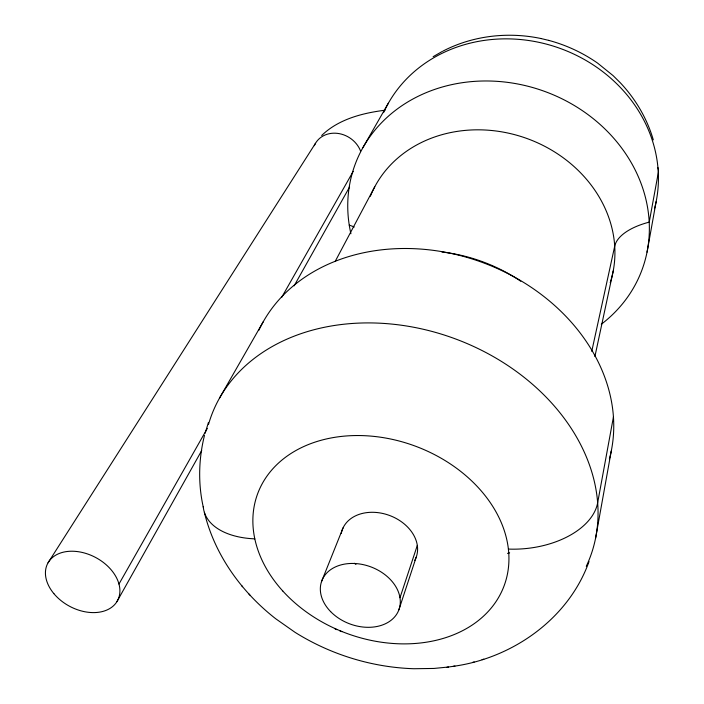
<?xml version="1.0" encoding="UTF-8"?>
<svg xmlns="http://www.w3.org/2000/svg" width="704" height="704" viewBox="0 0 704 704"><rect width="100%" height="100%" fill="white"/><g stroke="black" fill="none" stroke-linecap="round" stroke-linejoin="round"><path stroke-width="1.06" d="M595.531 538.481L611.248 451.114M647.046 252.155L656.146 201.59M613.439 416.909L597.661 502.762A77.246 46.57 -5.5 0 1 508.394 549.076M594.898 356.567L613.219 270.952M591.747 351.358L614.715 246.154A61.345 28.327 -2.8 0 1 649.229 222.13L658.293 172.779A55.123 23.285 -4.4 0 0 657.87 167.561M204.486 435.406C198.607 458.867 197.982 483.727 203.333 507.346M205.119 433.286L208.428 422.462M398.851 609.902L416.143 557.348M399.986 597.714L417.314 545.406M321.49 581.68L343.059 527.886M589.028 561.563C568.577 618.798 512.574 658.214 453.367 666.318M335.227 261.334L374.766 186.78M116.908 601.674L201.722 450.525M294.131 285.842L349.571 187.053M118.967 584.047L207.354 428.331M281.644 297.449L353.232 171.354M219.454 398.218L263.19 321.834M362.93 147.629L388.309 103.286M48.057 562.795L315.48 143.326M321.675 135.485C338.501 119.187 362.454 113.054 385.062 110.211M433.145 56.672L442.103 51.542M442.851 51.163C472.71 35.631 507.954 31.601 540.769 38.482L540.962 38.526M472.551 662.42L474.179 661.954M482.082 659.657L483.815 659.164M204.354 512.292C214.614 554.822 241.525 592.126 275.774 618.798L295.046 632.333C330.563 654.588 371.985 667.392 413.908 668.73L433.954 668.448L448.483 667.014M446.996 667.234L454.934 666.09M548.742 40.383C566.201 45.056 582.842 52.782 597.652 63.158L613.096 75.627L620.171 82.632C635.457 98.798 647.064 118.492 653.303 139.885M540.769 38.482L548.856 40.41M241.525 585.508L242.581 586.722M248.908 593.974L249.876 595.082M370.374 196.231A127.53 110.625 19.7 0 1 526.812 138.459A127.53 110.625 19.7 0 1 610.21 282.726M350.909 233.746A152.83 133.945 19.6 0 1 544.306 91.282A152.83 133.945 19.6 0 1 601.286 324.262M383.592 112.622A144.091 128.832 19.2 0 1 559.152 48.057A144.091 128.832 19.2 0 1 654.474 208.727M349.254 225.166A57.306 25.564 -9.6 0 1 354.226 227.031M509.626 552.851A187.141 151.026 20.3 0 1 507.522 553.441M258.87 330.264A187.141 151.026 20.3 0 1 482.451 262.469A187.141 151.026 20.3 0 1 609.391 458.955M208.463 424.574A202.171 157.01 20.5 0 1 456.139 339.17A202.171 157.01 20.5 0 1 586.282 566.298M341.871 631.664A202.171 157.01 20.5 0 1 339.9 630.89M336.961 629.684A202.171 157.01 20.5 0 1 335.007 628.857M254.813 538.859A74.738 42.882 -12.4 0 1 203.262 506.537M341.255 533.447A39.424 29.858 20.6 0 1 389.374 515.407A39.424 29.858 20.6 0 1 414.709 560.437M355.925 564.406A39.424 29.858 20.6 0 1 354.482 563.27M441.936 252.006A147.11 120.41 20.2 0 1 520.775 281.248M314.318 145.666A25.582 22.22 32 0 1 337.383 133.355A25.582 22.22 32 0 1 360.562 150.999M53.874 593.639A39.547 27.65 28.1 0 0 117.515 600.618A39.547 27.65 28.1 0 0 76.613 551.487A39.547 27.65 28.1 0 0 53.874 593.639M282.753 590.973A131.551 99.704 20.6 0 0 501.186 592.61A131.551 99.704 20.6 0 0 358.767 435.538A131.551 99.704 20.6 0 0 282.753 590.973M330.66 611.644A41.184 30.395 20.7 0 0 398.385 611.054A41.184 30.395 20.7 0 0 351.912 563.446A41.184 30.395 20.7 0 0 330.66 611.644"/></g></svg>
